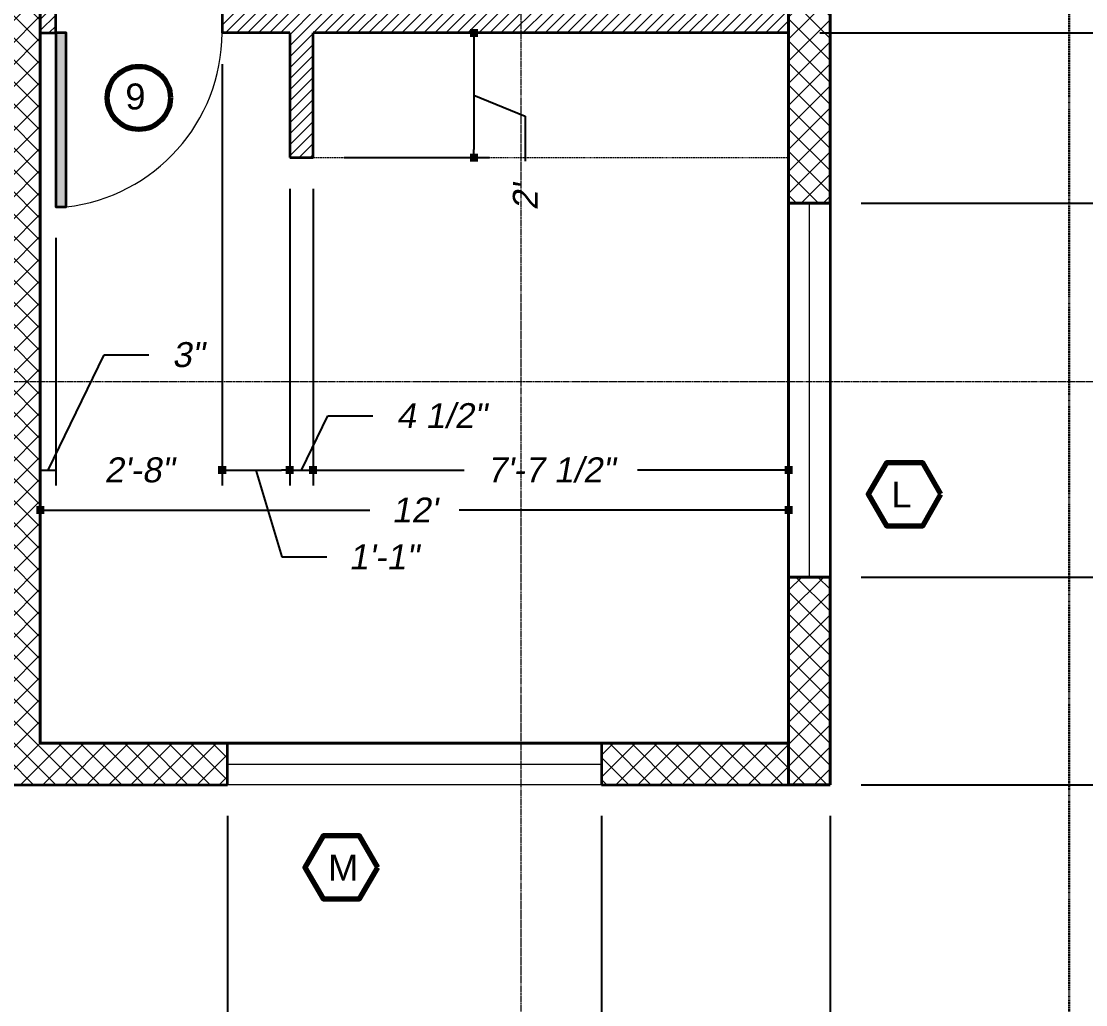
# Model space of a CAD drawing. Header units: inches. Extents: x -3905 to 10892, y 1064 to 9590.
# Drawn here: x 5796.2 to 6001, y 2264.8 to 2454.2 of the extents above; entities that cross this region are included whole.
import ezdxf

# ---------------------------------------------------------------- set-up
doc = ezdxf.new("R2010")
doc.units = ezdxf.units.IN
doc.header["$MEASUREMENT"] = 0
doc.header["$PDMODE"] = 3
doc.linetypes.add('MYHIDDEN', pattern=[0.1875, 0.125, -0.0625])
doc.linetypes.add('MYPHANTOM', pattern=[1.6875, 1.25, -0.0625, 0.125, -0.0625, 0.125, -0.0625])
doc.layers.add('ExistingFloorPlan', color=51, linetype='Continuous', lineweight=0)
doc.layers.add('FP-Removed', color=51, linetype='Continuous', lineweight=0)
doc.styles.get("Standard").update_dxf_attribs({"font": 'arial.ttf', "oblique": 10})
doc.dimstyles.new('WeaselDims$0', dxfattribs={"dimtxt": 0.1, "dimasz": 0.0325, "dimexe": 0.0625, "dimexo": 0.125, "dimgap": 0.09, "dimtad": 0, "dimdec": 4, "dimzin": 0, "dimdsep": 46, "dimlunit": 4, "dimtxsty": 'Standard', "dimblk": 'BOXFILLED', "dimcen": 0.09, "dimadec": 0, "dimazin": 0, "dimtfac": 1, "dimtdec": 4, "dimtofl": 0, "dimtmove": 1, "dimatfit": 3, "dimfxl": 1, "dimfrac": 2, "dimtolj": 1, "dimtzin": 0, "dimarcsym": 0})
pattern_1 = [(45, (2541.0647, 1343.2298), (-2.1213203, 2.1213203), []), (135, (2541.0647, 1343.2298), (-2.1213203, -2.1213203), [])]

# ---------------------------------------------------------------- blocks, each defined once
blk = doc.blocks.new('_BoxFilled')
at = {"color": 0, "linetype": 'ByBlock', "lineweight": -2}
blk.add_line((-0.5, 0), (-1, 0), dxfattribs=at)
at = {"color": 0, "linetype": 'ByBlock'}
blk.add_solid([(-0.5, 0.5), (0.5, 0.5), (-0.5, -0.5), (0.5, -0.5)], dxfattribs=at)
blk = doc.blocks.new('*D96')
at = {"layer": 'Defpoints', "color": 0, "linetype": 'Continuous', "lineweight": 5, "transparency": 16777216}
for p in [(5951.82, 2681.18), (5951.82, 2307.18), (6153.08, 2307.18)]:
    blk.add_point(p, dxfattribs=at)
at = {"layer": 'ExistingFloorPlan', "color": 0, "linetype": 'Continuous', "lineweight": -2, "transparency": 16777216}
for p, q in [((5957.82, 2681.18), (6156.08, 2681.18)), ((6153.08, 2679.62), (6153.08, 2507.18)), ((6153.08, 2308.74), (6153.08, 2481.19)), ((5957.82, 2307.18), (6156.08, 2307.18))]:
    blk.add_line(p, q, dxfattribs=at)
at = {"layer": 'ExistingFloorPlan', "color": 0, "linetype": 'Continuous', "lineweight": -2, "transparency": 16777216, "xscale": 1.56, "yscale": 1.56, "zscale": 1.56}
for p, rotation in [((6153.08, 2681.18), 90), ((6153.08, 2307.18), 270)]:
    blk.add_blockref('_BoxFilled', p, dxfattribs=dict(at, rotation=rotation))
at = {"layer": 'ExistingFloorPlan', "color": 0, "linetype": 'Continuous', "lineweight": 5, "transparency": 16777216, "insert": (6153.08, 2494.18), "char_height": 4.8, "attachment_point": 5, "rotation": 90}
blk.add_mtext('\\A1;31\'-2"', dxfattribs=at)
blk = doc.blocks.new('*D113')
at = {"layer": 'Defpoints', "color": 0, "linetype": 'Continuous', "lineweight": 5, "transparency": 16777216}
for p in [(5951.82, 2307.18), (5143.82, 2008.18), (5951.82, 1899.62)]:
    blk.add_point(p, dxfattribs=at)
at = {"layer": 'ExistingFloorPlan', "color": 0, "linetype": 'Continuous', "lineweight": -2, "transparency": 16777216}
for p, q in [((5951.82, 2301.18), (5951.82, 1896.62)), ((5143.82, 2002.18), (5143.82, 1896.62)), ((5145.38, 1899.62), (5534.81, 1899.62)), ((5950.26, 1899.62), (5560.83, 1899.62))]:
    blk.add_line(p, q, dxfattribs=at)
at = {"layer": 'ExistingFloorPlan', "color": 0, "linetype": 'Continuous', "lineweight": -2, "transparency": 16777216, "xscale": 1.56, "yscale": 1.56, "zscale": 1.56, "rotation": 180}
blk.add_blockref('_BoxFilled', (5143.82, 1899.62), dxfattribs=at)
at = {"layer": 'ExistingFloorPlan', "color": 0, "linetype": 'Continuous', "lineweight": -2, "transparency": 16777216, "xscale": 1.56, "yscale": 1.56, "zscale": 1.56}
blk.add_blockref('_BoxFilled', (5951.82, 1899.62), dxfattribs=at)
at = {"layer": 'ExistingFloorPlan', "color": 0, "linetype": 'Continuous', "lineweight": 5, "transparency": 16777216, "insert": (5547.82, 1899.62), "char_height": 4.8, "attachment_point": 5}
blk.add_mtext('\\A1;67\'-4"', dxfattribs=at)
blk = doc.blocks.new('*D162')
at = {"layer": 'Defpoints', "color": 0, "linetype": 'Continuous', "lineweight": 5, "transparency": 16777216}
for p in [(5383.82, 2307.18), (5951.82, 2307.18), (5951.82, 2195.29)]:
    blk.add_point(p, dxfattribs=at)
at = {"layer": 'ExistingFloorPlan', "color": 0, "linetype": 'Continuous', "lineweight": -2, "transparency": 16777216}
for p, q in [((5383.82, 2301.18), (5383.82, 2192.29)), ((5951.82, 2301.18), (5951.82, 2192.29)), ((5385.38, 2195.29), (5654.73, 2195.29)), ((5950.26, 2195.29), (5680.9, 2195.29))]:
    blk.add_line(p, q, dxfattribs=at)
at = {"layer": 'ExistingFloorPlan', "color": 0, "linetype": 'Continuous', "lineweight": -2, "transparency": 16777216, "xscale": 1.56, "yscale": 1.56, "zscale": 1.56, "rotation": 180}
blk.add_blockref('_BoxFilled', (5383.82, 2195.29), dxfattribs=at)
at = {"layer": 'ExistingFloorPlan', "color": 0, "linetype": 'Continuous', "lineweight": -2, "transparency": 16777216, "xscale": 1.56, "yscale": 1.56, "zscale": 1.56}
blk.add_blockref('_BoxFilled', (5951.82, 2195.29), dxfattribs=at)
at = {"layer": 'ExistingFloorPlan', "color": 0, "linetype": 'Continuous', "lineweight": 5, "transparency": 16777216, "insert": (5667.82, 2195.29), "char_height": 4.8, "attachment_point": 5}
blk.add_mtext('\\A1;47\'-4"', dxfattribs=at)
blk = doc.blocks.new('*D167')
at = {"layer": 'Defpoints', "color": 0, "linetype": 'Continuous', "lineweight": 5, "transparency": 16777216}
for p in [(5619.82, 2307.18), (5835.82, 2307.18), (5835.82, 2224.26)]:
    blk.add_point(p, dxfattribs=at)
at = {"layer": 'ExistingFloorPlan', "color": 0, "linetype": 'Continuous', "lineweight": -2, "transparency": 16777216}
for p, q in [((5619.82, 2301.18), (5619.82, 2221.26)), ((5835.82, 2301.18), (5835.82, 2221.26)), ((5621.38, 2224.26), (5719.23, 2224.26)), ((5834.26, 2224.26), (5736.41, 2224.26))]:
    blk.add_line(p, q, dxfattribs=at)
at = {"layer": 'ExistingFloorPlan', "color": 0, "linetype": 'Continuous', "lineweight": -2, "transparency": 16777216, "xscale": 1.56, "yscale": 1.56, "zscale": 1.56, "rotation": 180}
blk.add_blockref('_BoxFilled', (5619.82, 2224.26), dxfattribs=at)
at = {"layer": 'ExistingFloorPlan', "color": 0, "linetype": 'Continuous', "lineweight": -2, "transparency": 16777216, "xscale": 1.56, "yscale": 1.56, "zscale": 1.56}
blk.add_blockref('_BoxFilled', (5835.82, 2224.26), dxfattribs=at)
at = {"layer": 'ExistingFloorPlan', "color": 0, "linetype": 'Continuous', "lineweight": 5, "transparency": 16777216, "insert": (5727.82, 2224.26), "char_height": 4.8, "attachment_point": 5}
blk.add_mtext("\\A1;18'", dxfattribs=at)
blk = doc.blocks.new('*D168')
at = {"layer": 'Defpoints', "color": 0, "linetype": 'Continuous', "lineweight": 5, "transparency": 16777216}
for p in [(5835.82, 2307.18), (5907.82, 2307.18), (5907.82, 2224.26)]:
    blk.add_point(p, dxfattribs=at)
at = {"layer": 'ExistingFloorPlan', "color": 0, "linetype": 'Continuous', "lineweight": -2, "transparency": 16777216}
for p, q in [((5835.82, 2301.18), (5835.82, 2221.26)), ((5907.82, 2301.18), (5907.82, 2221.26)), ((5837.38, 2224.26), (5864.85, 2224.26)), ((5906.26, 2224.26), (5878.79, 2224.26))]:
    blk.add_line(p, q, dxfattribs=at)
at = {"layer": 'ExistingFloorPlan', "color": 0, "linetype": 'Continuous', "lineweight": -2, "transparency": 16777216, "xscale": 1.56, "yscale": 1.56, "zscale": 1.56, "rotation": 180}
blk.add_blockref('_BoxFilled', (5835.82, 2224.26), dxfattribs=at)
at = {"layer": 'ExistingFloorPlan', "color": 0, "linetype": 'Continuous', "lineweight": -2, "transparency": 16777216, "xscale": 1.56, "yscale": 1.56, "zscale": 1.56}
blk.add_blockref('_BoxFilled', (5907.82, 2224.26), dxfattribs=at)
at = {"layer": 'ExistingFloorPlan', "color": 0, "linetype": 'Continuous', "lineweight": 5, "transparency": 16777216, "insert": (5871.82, 2224.26), "char_height": 4.8, "attachment_point": 5}
blk.add_mtext("\\A1;6'", dxfattribs=at)
blk = doc.blocks.new('*D169')
at = {"layer": 'Defpoints', "color": 0, "linetype": 'Continuous', "lineweight": 5, "transparency": 16777216}
for p in [(5907.82, 2307.18), (5951.82, 2307.18), (5951.82, 2224.26)]:
    blk.add_point(p, dxfattribs=at)
at = {"layer": 'ExistingFloorPlan', "color": 0, "linetype": 'Continuous', "lineweight": -2, "transparency": 16777216}
for p, q in [((5907.82, 2301.18), (5907.82, 2221.26)), ((5951.82, 2301.18), (5951.82, 2221.26)), ((5909.38, 2224.26), (5918.69, 2224.26)), ((5950.26, 2224.26), (5940.95, 2224.26))]:
    blk.add_line(p, q, dxfattribs=at)
at = {"layer": 'ExistingFloorPlan', "color": 0, "linetype": 'Continuous', "lineweight": -2, "transparency": 16777216, "xscale": 1.56, "yscale": 1.56, "zscale": 1.56, "rotation": 180}
blk.add_blockref('_BoxFilled', (5907.82, 2224.26), dxfattribs=at)
at = {"layer": 'ExistingFloorPlan', "color": 0, "linetype": 'Continuous', "lineweight": -2, "transparency": 16777216, "xscale": 1.56, "yscale": 1.56, "zscale": 1.56}
blk.add_blockref('_BoxFilled', (5951.82, 2224.26), dxfattribs=at)
at = {"layer": 'ExistingFloorPlan', "color": 0, "linetype": 'Continuous', "lineweight": 5, "transparency": 16777216, "insert": (5929.82, 2224.26), "char_height": 4.8, "attachment_point": 5}
blk.add_mtext('\\A1;3\'-8"', dxfattribs=at)
blk = doc.blocks.new('*D170')
at = {"layer": 'Defpoints', "color": 0, "linetype": 'Continuous', "lineweight": 5, "transparency": 16777216}
for p in [(5943.82, 2451.93), (6133.09, 2451.93), (5951.82, 2307.18)]:
    blk.add_point(p, dxfattribs=at)
at = {"layer": 'ExistingFloorPlan', "color": 0, "linetype": 'Continuous', "lineweight": -2, "transparency": 16777216}
for p, q in [((5949.82, 2451.93), (6136.09, 2451.93)), ((6133.09, 2450.37), (6133.09, 2397.92)), ((6133.09, 2308.74), (6133.09, 2361.19)), ((5957.82, 2307.18), (6136.09, 2307.18))]:
    blk.add_line(p, q, dxfattribs=at)
at = {"layer": 'ExistingFloorPlan', "color": 0, "linetype": 'Continuous', "lineweight": -2, "transparency": 16777216, "xscale": 1.56, "yscale": 1.56, "zscale": 1.56}
for p, rotation in [((6133.09, 2451.93), 90), ((6133.09, 2307.18), 270)]:
    blk.add_blockref('_BoxFilled', p, dxfattribs=dict(at, rotation=rotation))
at = {"layer": 'ExistingFloorPlan', "color": 0, "linetype": 'Continuous', "lineweight": 5, "transparency": 16777216, "insert": (6133.09, 2379.56), "char_height": 4.8, "attachment_point": 5, "rotation": 90}
blk.add_mtext('\\A1;12\'-0 3/4"', dxfattribs=at)
blk = doc.blocks.new('*D173')
at = {"layer": 'Defpoints', "color": 0, "linetype": 'Continuous', "lineweight": 5, "transparency": 16777216}
for p in [(5951.82, 2347.18), (6120.67, 2347.18), (5951.82, 2307.18)]:
    blk.add_point(p, dxfattribs=at)
at = {"layer": 'ExistingFloorPlan', "color": 0, "linetype": 'Continuous', "lineweight": -2, "transparency": 16777216}
for p, q in [((5957.82, 2347.18), (6123.67, 2347.18)), ((6120.67, 2345.62), (6120.67, 2338.31)), ((6120.67, 2308.74), (6120.67, 2316.05)), ((5957.82, 2307.18), (6123.67, 2307.18))]:
    blk.add_line(p, q, dxfattribs=at)
at = {"layer": 'ExistingFloorPlan', "color": 0, "linetype": 'Continuous', "lineweight": -2, "transparency": 16777216, "xscale": 1.56, "yscale": 1.56, "zscale": 1.56}
for p, rotation in [((6120.67, 2347.18), 90), ((6120.67, 2307.18), 270)]:
    blk.add_blockref('_BoxFilled', p, dxfattribs=dict(at, rotation=rotation))
at = {"layer": 'ExistingFloorPlan', "color": 0, "linetype": 'Continuous', "lineweight": 5, "transparency": 16777216, "insert": (6120.67, 2327.18), "char_height": 4.8, "attachment_point": 5, "rotation": 90}
blk.add_mtext('\\A1;3\'-4"', dxfattribs=at)
blk = doc.blocks.new('*D174')
at = {"layer": 'Defpoints', "color": 0, "linetype": 'Continuous', "lineweight": 5, "transparency": 16777216}
for p in [(5951.82, 2419.18), (6120.67, 2419.18), (5951.82, 2347.18)]:
    blk.add_point(p, dxfattribs=at)
at = {"layer": 'ExistingFloorPlan', "color": 0, "linetype": 'Continuous', "lineweight": -2, "transparency": 16777216}
for p, q in [((5957.82, 2419.18), (6123.67, 2419.18)), ((6120.67, 2417.62), (6120.67, 2390.15)), ((6120.67, 2348.74), (6120.67, 2376.21)), ((5957.82, 2347.18), (6123.67, 2347.18))]:
    blk.add_line(p, q, dxfattribs=at)
at = {"layer": 'ExistingFloorPlan', "color": 0, "linetype": 'Continuous', "lineweight": -2, "transparency": 16777216, "xscale": 1.56, "yscale": 1.56, "zscale": 1.56}
for p, rotation in [((6120.67, 2419.18), 90), ((6120.67, 2347.18), 270)]:
    blk.add_blockref('_BoxFilled', p, dxfattribs=dict(at, rotation=rotation))
at = {"layer": 'ExistingFloorPlan', "color": 0, "linetype": 'Continuous', "lineweight": 5, "transparency": 16777216, "insert": (6120.67, 2383.18), "char_height": 4.8, "attachment_point": 5, "rotation": 90}
blk.add_mtext("\\A1;6'", dxfattribs=at)
blk = doc.blocks.new('*D175')
at = {"layer": 'Defpoints', "color": 0, "linetype": 'Continuous', "lineweight": 5, "transparency": 16777216}
for p in [(5951.82, 2474.18), (6120.67, 2474.18), (5951.82, 2419.18)]:
    blk.add_point(p, dxfattribs=at)
at = {"layer": 'ExistingFloorPlan', "color": 0, "linetype": 'Continuous', "lineweight": -2, "transparency": 16777216}
for p, q in [((5957.82, 2474.18), (6123.67, 2474.18)), ((6120.67, 2472.62), (6120.67, 2457.9)), ((6120.67, 2420.74), (6120.67, 2435.46)), ((5957.82, 2419.18), (6123.67, 2419.18))]:
    blk.add_line(p, q, dxfattribs=at)
at = {"layer": 'ExistingFloorPlan', "color": 0, "linetype": 'Continuous', "lineweight": -2, "transparency": 16777216, "xscale": 1.56, "yscale": 1.56, "zscale": 1.56}
for p, rotation in [((6120.67, 2474.18), 90), ((6120.67, 2419.18), 270)]:
    blk.add_blockref('_BoxFilled', p, dxfattribs=dict(at, rotation=rotation))
at = {"layer": 'ExistingFloorPlan', "color": 0, "linetype": 'Continuous', "lineweight": 5, "transparency": 16777216, "insert": (6120.67, 2446.68), "char_height": 4.8, "attachment_point": 5, "rotation": 90}
blk.add_mtext('\\A1;4\'-7"', dxfattribs=at)
blk = doc.blocks.new('*D182')
at = {"layer": 'Defpoints', "color": 0, "linetype": 'Continuous', "lineweight": 5, "transparency": 16777216}
for p in [(5943.82, 2360.08), (5943.82, 2347.18), (5799.82, 2315.18)]:
    blk.add_point(p, dxfattribs=at)
at = {"layer": 'ExistingFloorPlan', "color": 0, "linetype": 'Continuous', "lineweight": -2, "transparency": 16777216}
for p, q in [((5799.82, 2321.18), (5799.82, 2363.08)), ((5943.82, 2353.18), (5943.82, 2363.08)), ((5801.38, 2360.08), (5863.23, 2360.08)), ((5942.26, 2360.08), (5880.41, 2360.08))]:
    blk.add_line(p, q, dxfattribs=at)
at = {"layer": 'ExistingFloorPlan', "color": 0, "linetype": 'Continuous', "lineweight": -2, "transparency": 16777216, "xscale": 1.56, "yscale": 1.56, "zscale": 1.56, "rotation": 180}
blk.add_blockref('_BoxFilled', (5799.82, 2360.08), dxfattribs=at)
at = {"layer": 'ExistingFloorPlan', "color": 0, "linetype": 'Continuous', "lineweight": -2, "transparency": 16777216, "xscale": 1.56, "yscale": 1.56, "zscale": 1.56}
blk.add_blockref('_BoxFilled', (5943.82, 2360.08), dxfattribs=at)
at = {"layer": 'ExistingFloorPlan', "color": 0, "linetype": 'Continuous', "lineweight": 5, "transparency": 16777216, "insert": (5871.82, 2360.08), "char_height": 4.8, "attachment_point": 5}
blk.add_mtext("\\A1;12'", dxfattribs=at)
blk = doc.blocks.new('*D185')
at = {"layer": 'Defpoints', "color": 0, "linetype": 'Continuous', "lineweight": 5, "transparency": 16777216}
for p in [(5799.82, 2451.93), (5802.82, 2418.46), (5802.82, 2367.78)]:
    blk.add_point(p, dxfattribs=at)
at = {"layer": 'ExistingFloorPlan', "color": 0, "linetype": 'Continuous', "lineweight": -2, "transparency": 16777216}
for p, q in [((5799.82, 2445.93), (5799.82, 2364.78)), ((5802.82, 2412.46), (5802.82, 2364.78)), ((5801.32, 2367.78), (5812.1, 2389.97)), ((5812.1, 2389.97), (5820.74, 2389.97)), ((5799.82, 2367.78), (5802.82, 2367.78))]:
    blk.add_line(p, q, dxfattribs=at)
at = {"layer": 'ExistingFloorPlan', "color": 0, "linetype": 'Continuous', "lineweight": 5, "transparency": 16777216, "insert": (5828.25, 2389.97), "char_height": 4.8, "attachment_point": 5}
blk.add_mtext('\\A1;3"', dxfattribs=at)
blk = doc.blocks.new('*D186')
at = {"layer": 'Defpoints', "color": 0, "linetype": 'Continuous', "lineweight": 5, "transparency": 16777216}
for p in [(5834.82, 2451.93), (5802.82, 2418.46), (5834.82, 2367.78)]:
    blk.add_point(p, dxfattribs=at)
at = {"layer": 'ExistingFloorPlan', "color": 0, "linetype": 'Continuous', "lineweight": -2, "transparency": 16777216}
for p, q in [((5834.82, 2445.93), (5834.82, 2364.78)), ((5802.82, 2412.46), (5802.82, 2364.78))]:
    blk.add_line(p, q, dxfattribs=at)
at = {"layer": 'ExistingFloorPlan', "color": 0, "linetype": 'Continuous', "lineweight": 5, "transparency": 16777216, "insert": (5818.82, 2367.78), "char_height": 4.8, "attachment_point": 5}
blk.add_mtext('\\A1;2\'-8"', dxfattribs=at)
blk = doc.blocks.new('*D187')
at = {"layer": 'Defpoints', "color": 0, "linetype": 'Continuous', "lineweight": 5, "transparency": 16777216}
for p in [(5834.82, 2451.93), (5847.82, 2427.93), (5847.82, 2367.78)]:
    blk.add_point(p, dxfattribs=at)
at = {"layer": 'ExistingFloorPlan', "color": 0, "linetype": 'Continuous', "lineweight": -2, "transparency": 16777216}
for p, q in [((5834.82, 2445.93), (5834.82, 2364.78)), ((5847.82, 2421.93), (5847.82, 2364.78)), ((5836.38, 2367.78), (5846.26, 2367.78)), ((5841.32, 2367.78), (5846.33, 2351.07)), ((5846.33, 2351.07), (5854.97, 2351.07))]:
    blk.add_line(p, q, dxfattribs=at)
at = {"layer": 'ExistingFloorPlan', "color": 0, "linetype": 'Continuous', "lineweight": -2, "transparency": 16777216, "xscale": 1.56, "yscale": 1.56, "zscale": 1.56, "rotation": 180}
blk.add_blockref('_BoxFilled', (5834.82, 2367.78), dxfattribs=at)
at = {"layer": 'ExistingFloorPlan', "color": 0, "linetype": 'Continuous', "lineweight": -2, "transparency": 16777216, "xscale": 1.56, "yscale": 1.56, "zscale": 1.56}
blk.add_blockref('_BoxFilled', (5847.82, 2367.78), dxfattribs=at)
at = {"layer": 'ExistingFloorPlan', "color": 0, "linetype": 'Continuous', "lineweight": 5, "transparency": 16777216, "insert": (5865.87, 2351.07), "char_height": 4.8, "attachment_point": 5}
blk.add_mtext('\\A1;1\'-1"', dxfattribs=at)
blk = doc.blocks.new('*D188')
at = {"layer": 'Defpoints', "color": 0, "linetype": 'Continuous', "lineweight": 5, "transparency": 16777216}
for p in [(5847.82, 2427.93), (5852.32, 2427.93), (5852.32, 2367.78)]:
    blk.add_point(p, dxfattribs=at)
at = {"layer": 'ExistingFloorPlan', "color": 0, "linetype": 'Continuous', "lineweight": -2, "transparency": 16777216}
for p, q in [((5847.82, 2421.93), (5847.82, 2364.78)), ((5852.32, 2421.93), (5852.32, 2364.78)), ((5850.07, 2367.78), (5855.15, 2378.22)), ((5855.15, 2378.22), (5863.79, 2378.22)), ((5847.82, 2367.78), (5852.32, 2367.78))]:
    blk.add_line(p, q, dxfattribs=at)
at = {"layer": 'ExistingFloorPlan', "color": 0, "linetype": 'Continuous', "lineweight": 5, "transparency": 16777216, "insert": (5876.98, 2378.22), "char_height": 4.8, "attachment_point": 5}
blk.add_mtext('\\A1;4 1/2"', dxfattribs=at)
blk = doc.blocks.new('*D189')
at = {"layer": 'Defpoints', "color": 0, "linetype": 'Continuous', "lineweight": 5, "transparency": 16777216}
for p in [(5943.82, 2451.93), (5852.32, 2427.93), (5943.82, 2367.78)]:
    blk.add_point(p, dxfattribs=at)
at = {"layer": 'ExistingFloorPlan', "color": 0, "linetype": 'Continuous', "lineweight": -2, "transparency": 16777216}
for p, q in [((5943.82, 2445.93), (5943.82, 2364.78)), ((5852.32, 2421.93), (5852.32, 2364.78)), ((5853.88, 2367.78), (5881.37, 2367.78)), ((5942.26, 2367.78), (5914.77, 2367.78))]:
    blk.add_line(p, q, dxfattribs=at)
at = {"layer": 'ExistingFloorPlan', "color": 0, "linetype": 'Continuous', "lineweight": -2, "transparency": 16777216, "xscale": 1.56, "yscale": 1.56, "zscale": 1.56, "rotation": 180}
blk.add_blockref('_BoxFilled', (5852.32, 2367.78), dxfattribs=at)
at = {"layer": 'ExistingFloorPlan', "color": 0, "linetype": 'Continuous', "lineweight": -2, "transparency": 16777216, "xscale": 1.56, "yscale": 1.56, "zscale": 1.56}
blk.add_blockref('_BoxFilled', (5943.82, 2367.78), dxfattribs=at)
at = {"layer": 'ExistingFloorPlan', "color": 0, "linetype": 'Continuous', "lineweight": 5, "transparency": 16777216, "insert": (5898.07, 2367.78), "char_height": 4.8, "attachment_point": 5}
blk.add_mtext('\\A1;7\'-7 1/2"', dxfattribs=at)
blk = doc.blocks.new('*D190')
at = {"layer": 'Defpoints', "color": 0, "linetype": 'Continuous', "lineweight": 5, "transparency": 16777216}
for p in [(5852.32, 2451.93), (5852.32, 2427.93), (5883.27, 2427.93)]:
    blk.add_point(p, dxfattribs=at)
at = {"layer": 'ExistingFloorPlan', "color": 0, "linetype": 'Continuous', "lineweight": -2, "transparency": 16777216}
for p, q in [((5858.32, 2451.93), (5886.27, 2451.93)), ((5883.27, 2450.37), (5883.27, 2429.49)), ((5883.27, 2439.93), (5893.16, 2435.92)), ((5893.16, 2435.92), (5893.16, 2427.28)), ((5858.32, 2427.93), (5886.27, 2427.93))]:
    blk.add_line(p, q, dxfattribs=at)
at = {"layer": 'ExistingFloorPlan', "color": 0, "linetype": 'Continuous', "lineweight": -2, "transparency": 16777216, "xscale": 1.56, "yscale": 1.56, "zscale": 1.56}
for p, rotation in [((5883.27, 2451.93), 90), ((5883.27, 2427.93), 270)]:
    blk.add_blockref('_BoxFilled', p, dxfattribs=dict(at, rotation=rotation))
at = {"layer": 'ExistingFloorPlan', "color": 0, "linetype": 'Continuous', "lineweight": 5, "transparency": 16777216, "insert": (5893.16, 2420.28), "char_height": 4.8, "attachment_point": 5, "rotation": 90}
blk.add_mtext("\\A1;2'", dxfattribs=at)

msp = doc.modelspace()

# ---------------------------------------------------------------- hatches: boundary and pattern name
at = {"layer": 'ExistingFloorPlan', "linetype": 'Continuous', "lineweight": 0}
h = msp.add_hatch(dxfattribs=at)
h.set_pattern_fill('ANSI37', color=256, scale=24)
h.set_pattern_definition(pattern_1)
h.paths.add_polyline_path([(5951.81876, 2570.18126), (5943.81876, 2570.18126), (5943.81876, 2498.68126), (5951.81876, 2498.68126)])
h.paths.add_polyline_path([(5951.81876, 2474.18126), (5943.81876, 2474.18126), (5943.81876, 2419.18126), (5951.81876, 2419.18126)])
at = {"layer": 'ExistingFloorPlan', "linetype": 'Continuous', "lineweight": 5}
h = msp.add_hatch(color=256, dxfattribs=at)
h.dxf.hatch_style = 1
h.paths.add_polyline_path([(5804.81876, 2554.39766), (5802.81876, 2554.39766), (5802.81876, 2553.93126), (5802.81876, 2520.93126), (5804.81876, 2520.93126)])
h.paths.add_polyline_path([(5867.31876, 2490.93126), (5843.31876, 2490.93126), (5843.31876, 2488.93126), (5867.31876, 2488.93126)])
h.paths.add_polyline_path([(5804.81876, 2451.93126), (5802.81876, 2451.93126), (5802.81876, 2418.46486), (5804.81876, 2418.46486)])
h = msp.add_hatch(dxfattribs=at)
h.set_pattern_fill('ANSI31', color=256, scale=12)
h.paths.add_polyline_path([(5802.81876, 2456.43126), (5799.81876, 2456.43126), (5799.81876, 2451.93126), (5802.81876, 2451.93126)])
h.paths.add_polyline_path([(5802.81876, 2520.93126), (5799.81876, 2520.93126), (5799.81876, 2516.43126), (5802.81876, 2516.43126)])
h = msp.add_hatch(dxfattribs=at)
h.set_pattern_fill('ANSI31', color=256, scale=12)
h.paths.add_polyline_path([(5943.81876, 2456.43126), (5925.81876, 2456.43126), (5915.31876, 2456.43126), (5857.81876, 2456.43126), (5857.81876, 2484.43126), (5843.31876, 2484.43126), (5843.31876, 2488.93126), (5838.81876, 2488.93126), (5838.81876, 2479.93126), (5853.31876, 2479.93126), (5853.31876, 2456.43126), (5834.81876, 2456.43126), (5834.81876, 2451.93126), (5847.81876, 2451.93126), (5847.81876, 2427.93126), (5852.31876, 2427.93126), (5852.31876, 2451.93126), (5943.81876, 2451.93126)])
at = {"layer": 'ExistingFloorPlan', "linetype": 'Continuous', "lineweight": 0}
h = msp.add_hatch(dxfattribs=at)
h.set_pattern_fill('ANSI37', color=256, scale=24)
h.set_pattern_definition(pattern_1)
h.paths.add_polyline_path([(5799.81876, 2460.18126), (5793.81876, 2460.18126), (5793.81876, 2404.68126), (5799.81876, 2404.68126)])
h = msp.add_hatch(dxfattribs=at)
h.set_pattern_fill('ANSI37', color=256, scale=24)
h.set_pattern_definition(pattern_1)
h.paths.add_polyline_path([(5835.81876, 2315.18126), (5799.81876, 2315.18126), (5799.81876, 2404.68126), (5793.81876, 2404.68126), (5793.81876, 2307.18126), (5835.81876, 2307.18126)])
h.paths.add_polyline_path([(5943.81876, 2315.18126), (5907.81876, 2315.18126), (5907.81876, 2307.18126), (5943.81876, 2307.18126)])
h = msp.add_hatch(dxfattribs=at)
h.set_pattern_fill('ANSI37', color=256, scale=24)
h.set_pattern_definition(pattern_1)
h.paths.add_polyline_path([(5951.81876, 2347.18126), (5943.81876, 2347.18126), (5943.81876, 2307.18126), (5951.81876, 2307.18126)])

# ---------------------------------------------------------------- linework, layer by layer
at = {"layer": 'ExistingFloorPlan', "linetype": 'MYPHANTOM', "lineweight": 20}
for p, q in [((5892.29152, 2920.03924), (5892.29152, 1932.32056)), ((6166.23032, 2384.76403), (4828.92109, 2384.76403))]:
    msp.add_line(p, q, dxfattribs=at)
at = {"layer": 'ExistingFloorPlan', "linetype": 'Continuous', "lineweight": 40}
for p, q in [((5943.81876, 2315.18126), (5943.81876, 2673.18126)), ((5799.81876, 2315.18126), (5943.81876, 2315.18126))]:
    msp.add_line(p, q, dxfattribs=at)
at = {"layer": 'ExistingFloorPlan', "lineweight": 40}
for p, q in [((5943.81876, 2419.18126), (5943.81876, 2474.18126)), ((5951.81876, 2419.18126), (5951.81876, 2474.18126)), ((5951.81876, 2419.18126), (5943.81876, 2419.18126)), ((5951.81876, 2347.18126), (5943.81876, 2347.18126)), ((5943.81876, 2347.18126), (5943.81876, 2307.18126)), ((5951.81876, 2307.18126), (5951.81876, 2347.18126)), ((5943.81876, 2307.18126), (5951.81876, 2307.18126))]:
    msp.add_line(p, q, dxfattribs=at)
at = {"layer": 'ExistingFloorPlan', "linetype": 'Continuous', "lineweight": 35}
for p, q in [((5799.81876, 2460.18126), (5799.81876, 2315.18126)), ((5799.81876, 2315.18126), (5799.81876, 2460.18126)), ((5835.81876, 2315.18126), (5799.81876, 2315.18126)), ((5835.81876, 2307.18126), (5835.81876, 2315.18126)), ((5943.81876, 2315.18126), (5907.81876, 2315.18126)), ((5907.81876, 2315.18126), (5907.81876, 2307.18126)), ((5793.81876, 2307.18126), (5835.81876, 2307.18126)), ((5907.81876, 2307.18126), (5943.81876, 2307.18126))]:
    msp.add_line(p, q, dxfattribs=at)
at = {"layer": 'ExistingFloorPlan', "lineweight": 35}
for p, q in [((5802.81876, 2451.93126), (5802.81876, 2456.43126)), ((5834.81876, 2456.43126), (5834.81876, 2451.93126)), ((5799.81876, 2451.93126), (5802.81876, 2451.93126)), ((5847.81876, 2451.93126), (5834.81876, 2451.93126)), ((5847.81876, 2451.93126), (5847.81876, 2427.93126)), ((5943.81876, 2451.93126), (5852.31876, 2451.93126)), ((5852.31876, 2427.93126), (5852.31876, 2451.93126)), ((5847.81876, 2427.93126), (5852.31876, 2427.93126)), ((5943.81876, 2419.18126), (5943.81876, 2347.18126)), ((5951.81876, 2419.18126), (5951.81876, 2347.18126)), ((5799.81876, 2315.18126), (5835.81876, 2315.18126)), ((5835.81876, 2307.18126), (5835.81876, 2315.18126))]:
    msp.add_line(p, q, dxfattribs=at)
at = {"layer": 'ExistingFloorPlan', "linetype": 'Continuous', "lineweight": 5}
msp.add_line((5799.81876, 2451.93126), (5799.81876, 2414.66312), dxfattribs=at)
at = {"layer": 'ExistingFloorPlan', "linetype": 'MYHIDDEN', "lineweight": 5}
msp.add_line((5852.31876, 2427.93126), (5943.81876, 2427.93126), dxfattribs=at)
at = {"layer": 'ExistingFloorPlan', "lineweight": 0}
msp.add_line((5947.81876, 2419.18126), (5947.81876, 2347.18126), dxfattribs=at)
at = {"layer": 'ExistingFloorPlan', "linetype": 'Continuous', "lineweight": 0}
for p, q in [((5907.81876, 2315.18126), (5835.81876, 2315.18126)), ((5835.81876, 2311.18126), (5907.81876, 2311.18126)), ((5907.81876, 2307.18126), (5835.81876, 2307.18126))]:
    msp.add_line(p, q, dxfattribs=at)
at = {"layer": 'ExistingFloorPlan', "linetype": 'MYHIDDEN', "lineweight": 30}
msp.add_lwpolyline([(5640.08818, 2597.18126), (5097.81876, 2597.18126), (5097.81876, 1986.18126), (5429.81876, 1986.18126), (5429.81876, 2261.18126), (5997.81876, 2261.18126), (5997.81876, 2703.18126), (5745.81876, 2703.18126), (5745.81876, 2597.18126), (5668.98668, 2597.18126)], close=True, dxfattribs=at)
at = {"layer": 'ExistingFloorPlan', "lineweight": 35}
msp.add_lwpolyline([(5802.81876, 2451.93126), (5802.81876, 2418.46486), (5804.81876, 2418.46486), (5804.81876, 2451.93126)], close=True, dxfattribs=at)
at = {"layer": 'ExistingFloorPlan', "lineweight": 70}
for points in [[(5973.15132, 2363.13094), (5969.65132, 2369.19312), (5962.65132, 2369.19312), (5959.15132, 2363.13094), (5962.65132, 2357.06877), (5969.65132, 2357.06877)], [(5864.75763, 2291.28716), (5861.25763, 2297.34933), (5854.25763, 2297.34933), (5850.75763, 2291.28716), (5854.25763, 2285.22498), (5861.25763, 2285.22498)]]:
    msp.add_lwpolyline(points, close=True, dxfattribs=at)
msp.add_circle((5818.78726, 2439.42463), 6.07839, dxfattribs=at)
at = {"layer": 'FP-Removed', "lineweight": 0}
msp.add_arc((5800.93888, 2452.08861), 33.88024, 276.5757825, 359.7339033, dxfattribs=at)

# ---------------------------------------------------------------- texts
at = {"layer": 'ExistingFloorPlan', "lineweight": 0}
for s, p in [('9', (5816.18938, 2437.2031)), ('L', (5963.58914, 2360.56877)), ('M', (5855.19545, 2288.72498))]:
    msp.add_text(s, height=5, dxfattribs=at).set_placement(p)

# ---------------------------------------------------------------- dimensions: what is measured, and where the dimension line sits
at = {"layer": 'ExistingFloorPlan', "linetype": 'Continuous', "lineweight": 5}
for base, p1, p2, picture, middle in [((6153.07723, 2307.18126), (5951.81876, 2681.18126), (5951.81876, 2307.18126), '*D96', (6153.07723, 2494.18126)), ((6120.67037, 2474.18126), (5951.81876, 2419.18126), (5951.81876, 2474.18126), '*D175', (6120.67037, 2446.68126)), ((6133.08827, 2451.93126), (5951.81876, 2307.18126), (5943.81876, 2451.93126), '*D170', (6133.08827, 2379.55626)), ((6120.67037, 2419.18126), (5951.81876, 2347.18126), (5951.81876, 2419.18126), '*D174', (6120.67037, 2383.18126)), ((6120.67037, 2347.18126), (5951.81876, 2307.18126), (5951.81876, 2347.18126), '*D173', (6120.67037, 2327.18126))]:
    dim = msp.add_linear_dim(base=base, p1=p1, p2=p2, angle=90, dimstyle='WeaselDims$0', override={"dimscale": 48}, dxfattribs=at)
    dim.commit()
    dim.dimension.update_dxf_attribs({"geometry": picture, "text_midpoint": middle})
dim = msp.add_linear_dim(base=(5883.27097, 2427.93126), p1=(5852.31876, 2451.93126), p2=(5852.31876, 2427.93126), angle=90, dimstyle='WeaselDims$0', override={"dimscale": 48}, dxfattribs=at)
dim.commit()
dim.dimension.update_dxf_attribs({"geometry": '*D190', "text_midpoint": (5893.15661, 2422.95527), "dimtype": 160})
for base, p1, p2, picture, middle in [((5802.81876, 2367.77884), (5799.81876, 2451.93126), (5802.81876, 2418.46486), '*D185', (5825.05771, 2389.96943)), ((5852.31876, 2367.77884), (5847.81876, 2427.93126), (5852.31876, 2427.93126), '*D188', (5868.10643, 2378.22167))]:
    dim = msp.add_linear_dim(base=base, p1=p1, p2=p2, dimstyle='WeaselDims$0', override={"dimscale": 48}, dxfattribs=at)
    dim.commit()
    dim.dimension.update_dxf_attribs({"geometry": picture, "text_midpoint": middle, "dimtype": 160})
for base, p1, p2, picture, middle in [((5834.81876, 2367.77884), (5802.81876, 2418.46486), (5834.81876, 2451.93126), '*D186', (5818.81876, 2367.77884)), ((5847.81876, 2367.77884), (5834.81876, 2451.93126), (5847.81876, 2427.93126), '*D187', (5859.2916, 2351.06938)), ((5943.81876, 2367.77884), (5852.31876, 2427.93126), (5943.81876, 2451.93126), '*D189', (5898.06876, 2367.77884)), ((5943.81876, 2360.08475), (5799.81876, 2315.18126), (5943.81876, 2347.18126), '*D182', (5871.81876, 2360.08475)), ((5951.81876, 1899.61671), (5143.81876, 2008.18126), (5951.81876, 2307.18126), '*D113', (5547.81876, 1899.61671)), ((5951.81876, 2195.2882), (5383.81876, 2307.18126), (5951.81876, 2307.18126), '*D162', (5667.81876, 2195.2882)), ((5835.81876, 2224.25875), (5619.81876, 2307.18126), (5835.81876, 2307.18126), '*D167', (5727.81876, 2224.25875)), ((5907.81876, 2224.25875), (5835.81876, 2307.18126), (5907.81876, 2307.18126), '*D168', (5871.81876, 2224.25875)), ((5951.81876, 2224.25875), (5907.81876, 2307.18126), (5951.81876, 2307.18126), '*D169', (5929.81876, 2224.25875))]:
    dim = msp.add_linear_dim(base=base, p1=p1, p2=p2, dimstyle='WeaselDims$0', override={"dimscale": 48}, dxfattribs=at)
    dim.commit()
    dim.dimension.update_dxf_attribs({"geometry": picture, "text_midpoint": middle})

doc.saveas('drawing.dxf')
